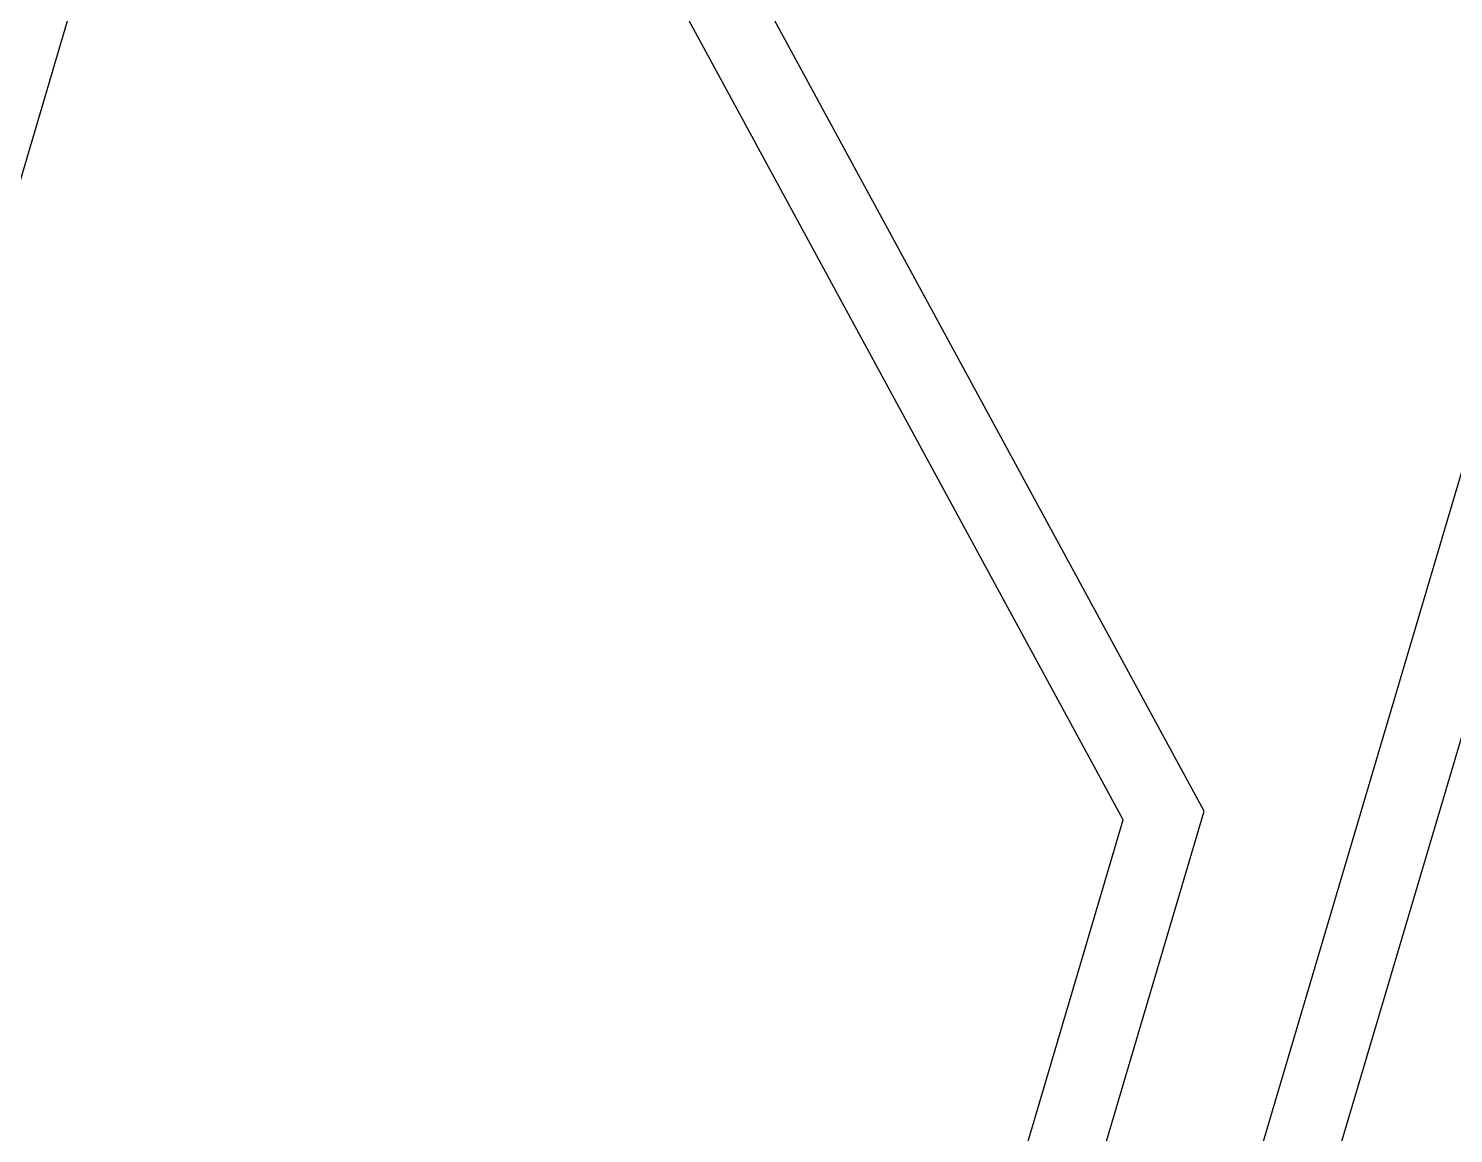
# Model space of a CAD drawing. Header units: millimetres. Extents: x 62878 to 70819, y -67946 to -61850.
# Drawn here: x 67619.24 to 67630.6, y -66796.68 to -66787.87 of the extents above; entities that cross this region are included whole.
import ezdxf

# ---------------------------------------------------------------- set-up
doc = ezdxf.new("R2010")
doc.units = ezdxf.units.MM
doc.layers.add('DOĞRAMA-yeni', color=40, linetype='Continuous')
doc.layers.add('ÇATI K', color=254, linetype='Continuous')

# ---------------------------------------------------------------- blocks, each defined once
blk = doc.blocks.new('SPANDREL PAN.93')
at = {"layer": 'DOĞRAMA-yeni', "color": 122, "lineweight": -2}
for p, q in [((36515.706, 28075.131), (36489.318, 28164.429)), ((36515.102, 28075.057), (36488.771, 28164.163)), ((36514.298, 28084.129), (36521.054, 28096.553)), ((36514.944, 28084.061), (36521.7, 28096.485)), ((36516.154, 28077.849), (36514.298, 28084.129)), ((36516.729, 28078.019), (36514.944, 28084.061))]:
    blk.add_line(p, q, dxfattribs=at)

msp = doc.modelspace()

# ---------------------------------------------------------------- linework, layer by layer
at = {"layer": 'ÇATI K', "color": 0}
msp.add_line((67736.638, -66390.566), (67512.594, -67150.633), dxfattribs=at)

# ---------------------------------------------------------------- block references
at = {"layer": 'DOĞRAMA-yeni', "xscale": -1, "rotation": 359.9643240394448}
msp.add_blockref('SPANDREL PAN.93', (104125.416, -94900.971), dxfattribs=at)

doc.saveas('drawing.dxf')
